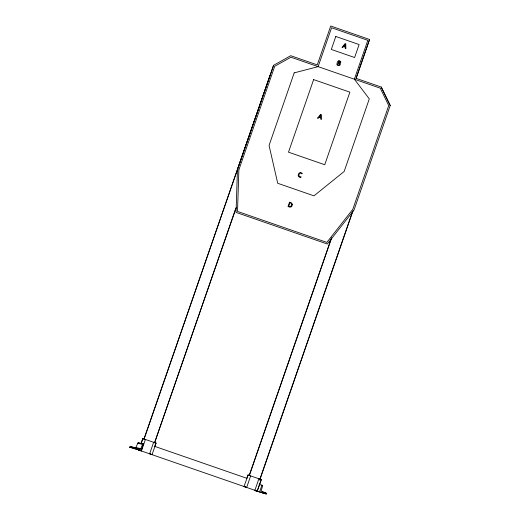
<?xml version="1.0" encoding="UTF-8"?>
<svg xmlns="http://www.w3.org/2000/svg" width="520" height="520" viewBox="0 0 520 520"><rect width="100%" height="100%" fill="white"/><g stroke="black" fill="none" stroke-linecap="round" stroke-linejoin="round"><path stroke-width="0.78" d="M129.792 447.187L130.631 446.557L140.576 449.267L142.538 444.385L143.28 444.022L141.271 450.704L129.792 447.187L141.271 450.704M134.693 448.422L135.531 447.791M135.674 448.032L137.937 442.819L143.28 444.022M140.985 443.579L142.727 438.542L145.418 439.452L141.427 450.97M141.154 443.625L142.896 438.581M144.306 439.088L143.962 438.971L269.919 75.758M144.125 439.036L273.546 65.319L290.726 55.705L317.258 64.896L330.726 26.013L369.571 39.474L356.109 78.351L369.571 39.474M273.605 65.332L237.452 169.559L236.054 212.394L327.334 244.017L354.042 209.963L390.208 105.528L381.251 87.061L356.057 78.338M153.641 442.299L149.649 453.824L152.061 454.662L156.052 443.144L145.392 439.446M154.642 442.696L235.586 208.942M156.052 443.144L154.602 442.656L236.288 207.454M258.889 478.764L254.898 490.282L257.315 491.127L261.307 479.603L247.975 475L246.838 478.296L154.745 446.387L155.883 443.099M248.15 475.046L243.99 486.525L246.428 487.37M249.203 475.443L331.026 239.155M247.975 475L249.379 475.475L331.728 237.666M250.666 475.911L246.675 487.435L245.219 486.954L245.57 487.071M259.63 479.915L352.612 211.406M259.798 479.96L353.048 210.685M261.307 479.603L257.147 491.082L254.65 490.224M259.682 491.719L261.957 485.141L262.594 485.973L261.111 491.023L265.993 492.986L266.26 494L254.781 490.49L266.26 494M381.251 87.061L390.208 105.528M143.962 438.971L144.515 439.14M143.553 444.119L138.379 442.787M137.638 443.151L142.538 444.385M136.123 447.538L141.017 448.767M259.903 479.135L259.727 479.057M137.813 448.779L139.912 449.306M129.89 446.914L134.791 448.149M140.316 450.613L139.971 450.489L140.524 450.665M150.28 454.064L150.833 454.233L150.488 454.116M150.612 454.181L152.061 454.662M259.161 484.432L262.23 485.231M261.794 491.926L265.993 492.986M255.736 490.575L256.081 490.698L255.528 490.522M262.151 492.674L266.351 493.727M261.137 479.563L259.851 479.122M138.905 450.106L140.185 450.548M249.379 475.475L249.763 475.605M245.44 487.006L151.892 454.623M130.631 446.557L135.012 448.071M139.971 450.489L150.833 454.233M245.219 486.954L256.081 490.698M143.923 438.958L142.727 438.542M141.18 450.912L138.736 450.06M249.21 475.429L249.555 475.553M154.472 442.591L154.823 442.715M317.636 118.079L318.188 118.313L318.955 117.345L320.769 117.975L320.788 119.23L321.347 119.444L321.276 114.549L320.632 114.367L317.636 118.079M342.147 47.3L342.693 47.541L343.46 46.573L345.274 47.203L345.293 48.451L345.852 48.666L345.787 43.777L345.085 43.641L342.147 47.3M238.869 169.819L237.51 211.445L326.859 242.398L352.82 209.3L388.726 105.619L380.263 88.173L290.914 57.22L274.729 66.274L238.869 169.819M340.782 62.023L340.561 62.829A1.008 1.008 0 0 1 339.775 63.284C341.731 65.072 338.059 66.606 336.921 64.85C336.778 61.627 338.962 58.727 340.782 62.023M292.37 204.49L291.974 205.992L291.005 206.999L289.659 207.129L288.022 206.544L289.549 202.144L291.675 202.989L292.37 204.49M298.279 174.876C297.512 176.462 300.307 178.373 301.197 176.904C299.611 177.3 297.967 175.416 299.436 173.803C300.17 171.834 301.971 174.675 302.302 173.608C301.334 171.594 298.285 172.803 298.279 174.876M291.707 204.549L290.953 206.284A1.274 1.274 0 0 1 290.089 206.635L288.704 206.278L289.919 202.774L291.245 203.379A1.385 1.385 0 0 1 291.694 204.211L291.707 204.549M339.69 64.148L339.183 65.013L337.623 64.688L338.169 63.096L339.69 64.148M340.125 62.069L339.703 62.842L338.338 62.621L338.845 61.159L340.125 62.069M294.197 72.871L269.061 145.444L277.719 183.281L313.976 195.839L344.168 171.464L369.298 98.891L354.367 79.203L367.829 40.32L331.572 27.755L318.11 66.638L294.197 72.871M313.619 79.599L288.49 152.178L324.747 164.736L349.875 92.157L313.619 79.599M335.803 36.478L331.312 49.439L354.621 57.518L359.112 44.557L335.803 36.478M345.274 44.245L343.766 46.163L345.287 46.683L345.274 44.245M320.762 115.017L319.261 116.935L320.775 117.462L320.769 115.017"/></g></svg>
